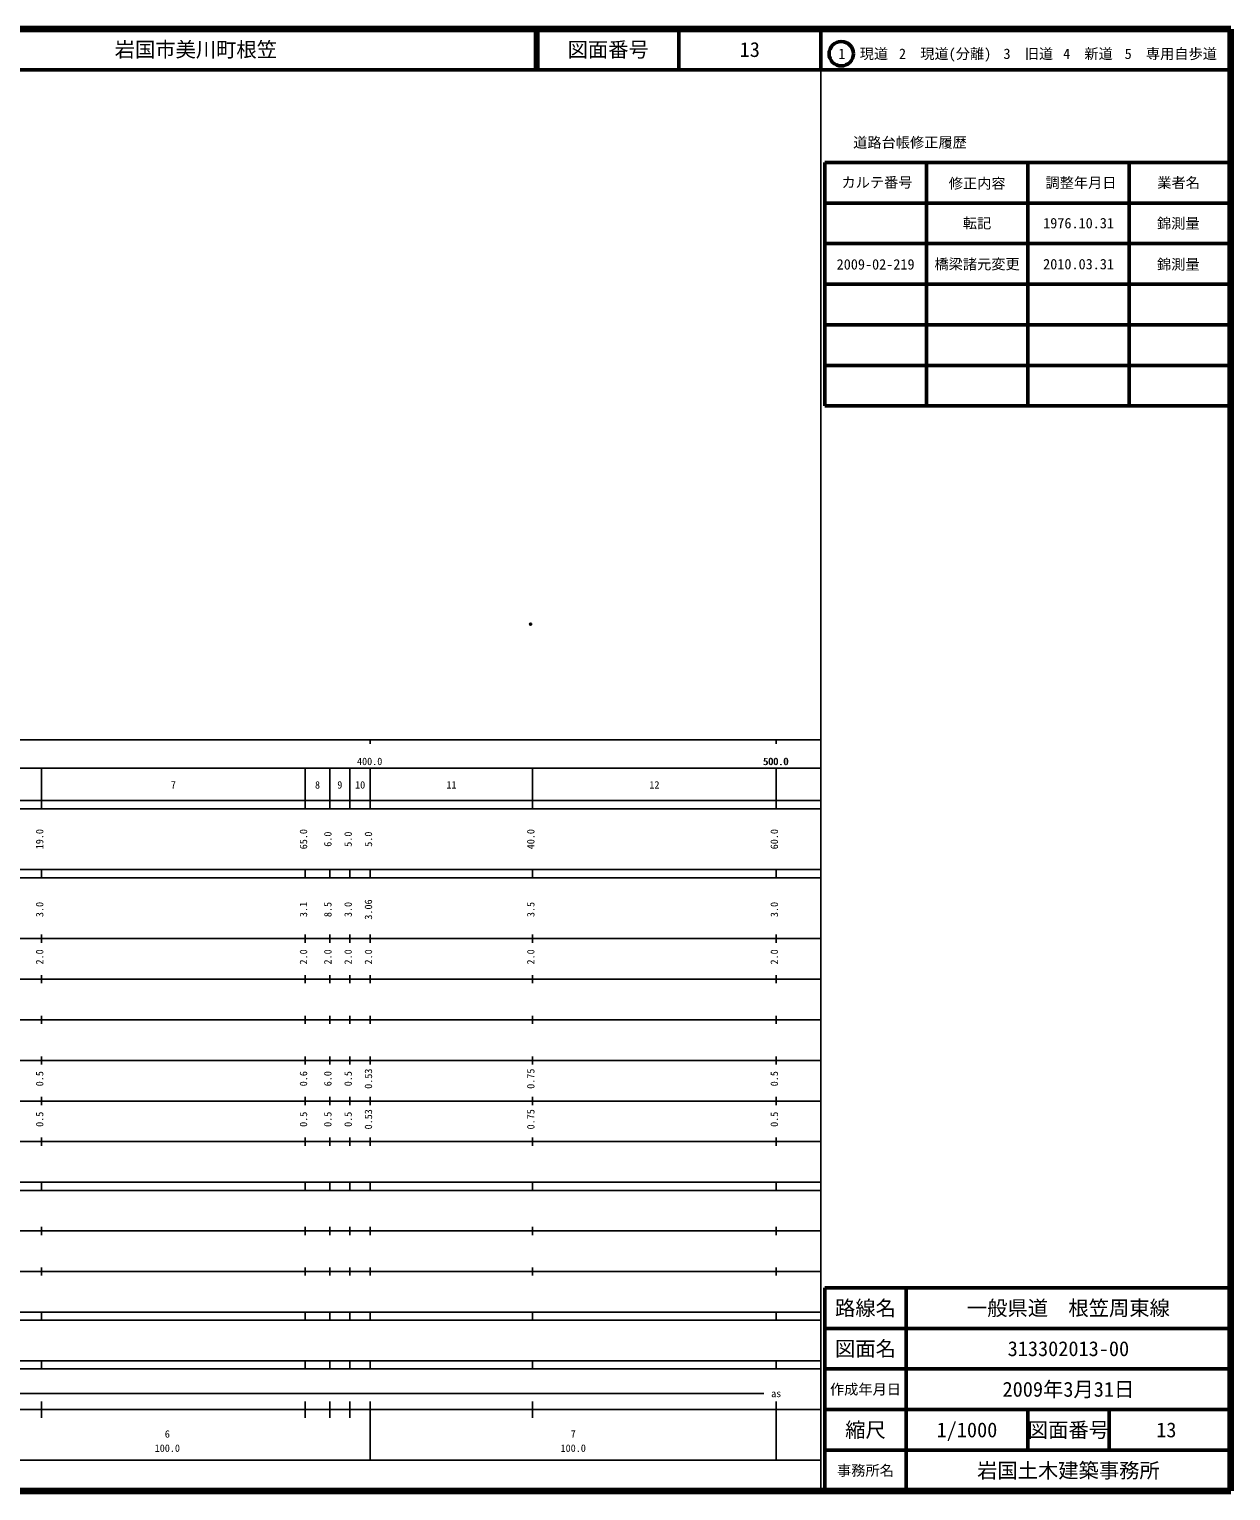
# Model space of a CAD drawing. Units: millimetres on the paper. Extents: x 40 to 680, y 20 to 380.
# Drawn here: x 384 to 680, y 20 to 380 of the extents above; entities that cross this region are included whole.
import ezdxf
from ezdxf.enums import TextEntityAlignment as Align

# ---------------------------------------------------------------- set-up
doc = ezdxf.new("R2010")
doc.units = ezdxf.units.MM
doc.header["$PDMODE"] = 32
doc.header["$PDSIZE"] = 0.5
doc.layers.add('M-OTRS', color=6, linetype='Continuous')
doc.layers.add('M-TTL-TXT', color=7, linetype='Continuous')
for name, color, linetype, lineweight in [('M-TTL', 2, 'Continuous', 140), ('M-TTL-BAND', 7, 'Continuous', 25), ('M-TTL-FRAM', 2, 'Continuous', 50), ('M-TTL-LINE', 7, 'Continuous', 50)]:
    doc.layers.add(name, color=color, linetype=linetype, lineweight=lineweight)
doc.styles.add('ＭＳ ゴシック', font='')
doc.styles.get('ＭＳ ゴシック').set_extended_font_data('MS Gothic')

msp = doc.modelspace()

# ---------------------------------------------------------------- linework, layer by layer
at = {"layer": 'M-OTRS'}
msp.add_point((507.508, 233.458), dxfattribs=at)
at = {"layer": 'M-TTL'}
for p, q in [((680, 380), (40, 380)), ((680, 20), (680, 380)), ((40, 20), (680, 20))]:
    msp.add_line(p, q, dxfattribs=at)
at = {"layer": 'M-TTL-BAND'}
for p, q in [((579, 20), (579, 370)), ((40, 205), (579, 205)), ((468, 205), (468, 204)), ((568, 205), (568, 204)), ((68, 198), (579, 198)), ((387, 188), (387, 198)), ((452, 188), (452, 198)), ((458, 188), (458, 198)), ((463, 188), (463, 198)), ((468, 188), (468, 198)), ((508, 188), (508, 198)), ((568, 188), (568, 198)), ((40, 190), (579, 190)), ((40, 188), (579, 188)), ((40, 173), (579, 173)), ((387, 171), (387, 173)), ((452, 171), (452, 173)), ((458, 171), (458, 173)), ((463, 171), (463, 173)), ((468, 171), (468, 173)), ((508, 171), (508, 173)), ((568, 171), (568, 173)), ((40, 171), (579, 171)), ((40, 156), (579, 156)), ((387, 155), (387, 157)), ((452, 155), (452, 157)), ((458, 155), (458, 157)), ((463, 155), (463, 157)), ((468, 155), (468, 157)), ((508, 155), (508, 157)), ((568, 155), (568, 157)), ((46, 146), (579, 146)), ((387, 145), (387, 147)), ((452, 145), (452, 147)), ((458, 145), (458, 147)), ((463, 145), (463, 147)), ((468, 145), (468, 147)), ((508, 145), (508, 147)), ((568, 145), (568, 147)), ((387, 135), (387, 137)), ((452, 135), (452, 137)), ((458, 135), (458, 137)), ((463, 135), (463, 137)), ((468, 135), (468, 137)), ((508, 135), (508, 137)), ((568, 135), (568, 137)), ((52, 136), (579, 136)), ((46, 126), (579, 126)), ((387, 125), (387, 127)), ((452, 125), (452, 127)), ((458, 125), (458, 127)), ((463, 125), (463, 127)), ((468, 125), (468, 127)), ((508, 125), (508, 127)), ((568, 125), (568, 127)), ((52, 116), (579, 116)), ((387, 115), (387, 117)), ((452, 115), (452, 117)), ((458, 115), (458, 117)), ((463, 115), (463, 117)), ((468, 115), (468, 117)), ((508, 115), (508, 117)), ((568, 115), (568, 117)), ((46, 106), (579, 106)), ((387, 105), (387, 107)), ((452, 105), (452, 107)), ((458, 105), (458, 107)), ((463, 105), (463, 107)), ((468, 105), (468, 107)), ((508, 105), (508, 107)), ((568, 105), (568, 107)), ((40, 96), (579, 96)), ((40, 94), (579, 94)), ((387, 94), (387, 96)), ((452, 94), (452, 96)), ((458, 94), (458, 96)), ((463, 94), (463, 96)), ((468, 94), (468, 96)), ((508, 94), (508, 96)), ((568, 94), (568, 96)), ((49, 84), (579, 84)), ((387, 83), (387, 85)), ((452, 83), (452, 85)), ((458, 83), (458, 85)), ((463, 83), (463, 85)), ((468, 83), (468, 85)), ((508, 83), (508, 85)), ((568, 83), (568, 85)), ((40, 74), (579, 74)), ((387, 73), (387, 75)), ((452, 73), (452, 75)), ((458, 73), (458, 75)), ((463, 73), (463, 75)), ((468, 73), (468, 75)), ((508, 73), (508, 75)), ((568, 73), (568, 75)), ((40, 64), (579, 64)), ((40, 62), (579, 62)), ((387, 62), (387, 64)), ((452, 62), (452, 64)), ((458, 62), (458, 64)), ((463, 62), (463, 64)), ((468, 62), (468, 64)), ((508, 62), (508, 64)), ((568, 62), (568, 64)), ((40, 52), (579, 52)), ((387, 50), (387, 52)), ((452, 50), (452, 52)), ((458, 50), (458, 52)), ((463, 50), (463, 52)), ((468, 50), (468, 52)), ((508, 50), (508, 52)), ((568, 50), (568, 52)), ((40, 50), (579, 50)), ((71, 44), (565, 44)), ((40, 40), (579, 40)), ((387, 38), (387, 42)), ((452, 38), (452, 42)), ((458, 38), (458, 42)), ((463, 38), (463, 42)), ((468, 27.5), (468, 42)), ((508, 38), (508, 42)), ((568, 27.5), (568, 42)), ((68, 27.5), (579, 27.5))]:
    msp.add_line(p, q, dxfattribs=at)
at = {"layer": 'M-TTL-FRAM'}
for p, q in [((580, 347.197), (580, 287.197)), ((580, 347.197), (680, 347.197)), ((580, 287.197), (680, 287.197)), ((680, 70), (580, 70)), ((580, 70), (580, 20))]:
    msp.add_line(p, q, dxfattribs=at)
at = {"layer": 'M-TTL-LINE'}
for p, q in [((508.747, 380), (508.747, 370)), ((509.247, 380), (509.247, 370)), ((543.997, 380), (543.997, 370)), ((579, 380), (579, 370)), ((40, 370), (680, 370)), ((605, 347.197), (605, 287.197)), ((630, 347.197), (630, 287.197)), ((655, 347.197), (655, 287.197)), ((580, 337.197), (680, 337.197)), ((580, 327.197), (680, 327.197)), ((580, 317.197), (680, 317.197)), ((580, 307.197), (680, 307.197)), ((580, 297.197), (680, 297.197)), ((600, 70), (600, 20)), ((680, 60), (580, 60)), ((680, 50), (580, 50)), ((680, 40), (580, 40)), ((630, 40), (630, 30)), ((650, 40), (650, 30)), ((680, 30), (580, 30))]:
    msp.add_line(p, q, dxfattribs=at)
msp.add_circle((584.031, 373.958), 3, dxfattribs=at)

# ---------------------------------------------------------------- texts
at = {"layer": 'M-TTL-BAND', "style": 'ＭＳ ゴシック'}
for s, p in [('400.0', (467.844, 198.195)), ('500.0', (567.844, 198.195)), ('500.0', (568, 198.195)), ('7', (419.5, 192.405)), ('8', (455, 192.405)), ('9', (460.5, 192.405)), ('10', (465.5, 192.405)), ('11', (488, 192.405)), ('12', (538, 192.405)), ('as', (568, 42.5)), ('6', (418, 32.523)), ('7', (518, 32.523)), ('100.0', (418, 29.033)), ('100.0', (518, 29.033))]:
    msp.add_text(s, height=1.833, dxfattribs=at).set_placement(p, align=Align.BOTTOM_CENTER)
for s, p in [('19.0', (388, 180.5)), ('65.0', (453, 180.5)), ('6.0', (459, 180.5)), ('5.0', (464, 180.5)), ('5.0', (469, 180.5)), ('40.0', (509, 180.5)), ('60.0', (569, 180.5)), ('3.0', (388, 163.174)), ('3.1', (453, 163.174)), ('8.5', (459, 163.174)), ('3.0', (464, 163.174)), ('3.06', (469, 163.174)), ('3.5', (509, 163.174)), ('3.0', (569, 163.174)), ('2.0', (388, 151.5)), ('2.0', (453, 151.5)), ('2.0', (459, 151.5)), ('2.0', (464, 151.5)), ('2.0', (469, 151.5)), ('2.0', (509, 151.5)), ('2.0', (569, 151.5)), ('0.5', (388, 121.5)), ('0.6', (453, 121.5)), ('6.0', (459, 121.5)), ('0.5', (464, 121.5)), ('0.53', (469, 121.5)), ('0.75', (509, 121.5)), ('0.5', (569, 121.5)), ('0.5', (388, 111.5)), ('0.5', (453, 111.5)), ('0.5', (459, 111.5)), ('0.5', (464, 111.5)), ('0.53', (469, 111.5)), ('0.75', (509, 111.5)), ('0.5', (569, 111.5))]:
    msp.add_text(s, height=1.833, rotation=90, dxfattribs=at).set_placement(p, align=Align.BOTTOM_CENTER)
at = {"layer": 'M-TTL-TXT', "style": 'ＭＳ ゴシック'}
msp.add_text('岩国市美川町根笠', height=3.666, dxfattribs=at).set_placement((405.024, 375), align=Align.MIDDLE_LEFT)
for s, height, p in [('図面番号', 3.666, (526.622, 375)), ('13', 3.666, (561.497, 375)), ('1\u3000現道', 2.566, (589.448, 373.958)), ('2\u3000現道(分離)', 2.566, (609.619, 373.958)), ('3\u3000旧道', 2.566, (630.121, 373.958)), ('4\u3000新道', 2.566, (644.824, 373.958)), ('5\u3000専用自歩道', 2.566, (665.228, 373.958)), ('道路台帳修正履歴', 2.566, (600.968, 352.113)), ('カルテ番号', 2.566, (592.839, 342.277)), ('修正内容', 2.566, (617.509, 342.023)), ('調整年月日', 2.566, (643.089, 342.197)), ('業者名', 2.566, (667.134, 342.197)), ('転記', 2.566, (617.5, 332.245)), ('1976.10.31', 2.566, (642.5, 332.245)), ('錦測量', 2.566, (667.077, 332.189)), ('2009-02-219', 2.566, (592.5, 322.086)), ('橋梁諸元変更', 2.566, (617.5, 322.143)), ('2010.03.31', 2.566, (642.5, 322.143)), ('錦測量', 2.566, (667.077, 322.086)), ('路線名', 3.666, (590, 65)), ('路線名', 3.666, (590, 65)), ('一般県道\u3000根笠周東線', 3.666, (640, 65)), ('図面名', 3.666, (590, 55)), ('図面名', 3.666, (590, 55)), ('313302013-00', 3.666, (640, 55)), ('2009年3月31日', 3.666, (640, 45)), ('作成年月日', 2.566, (590, 45)), ('作成年月日', 2.566, (590, 45)), ('縮尺', 3.666, (590, 35)), ('縮尺', 3.666, (590, 35)), ('1/1000', 3.666, (615, 35)), ('図面番号', 3.666, (640, 35)), ('図面番号', 3.666, (640, 35)), ('13', 3.666, (664.125, 35)), ('事務所名', 2.566, (590, 25)), ('事務所名', 2.566, (590, 25)), ('岩国土木建築事務所', 3.666, (640, 25))]:
    msp.add_text(s, height=height, dxfattribs=at).set_placement(p, align=Align.MIDDLE_CENTER)

doc.saveas('drawing.dxf')
